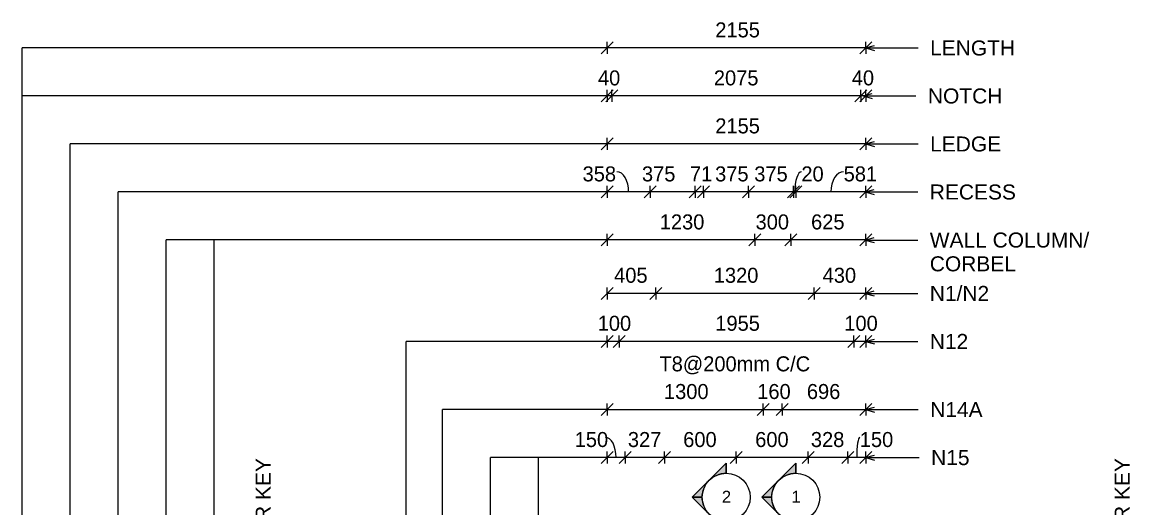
# Model space of a CAD drawing. Header units: millimetres. Extents: x 11044 to 27690, y -2714 to 8859.
# Drawn here: x 11259 to 20492, y 4813 to 8859 of the extents above; entities that cross this region are included whole.
import ezdxf

# ---------------------------------------------------------------- set-up
doc = ezdxf.new("R2010")
doc.units = ezdxf.units.MM
for name, color, linetype, lineweight in [('A-ANNO-DIMS', 211, 'Continuous', 9), ('A-ANNO-DIMS-50', 211, 'Continuous', 9), ('A-DETL-MBND', 5, 'Continuous', 18), ('G-ANNO-SYMB', 111, 'Continuous', 9), ('G-ANNO-TEXT', 231, 'Continuous', 9)]:
    doc.layers.add(name, color=color, linetype=linetype, lineweight=lineweight)
doc.styles.add('Arial', font='arial.ttf', dxfattribs={"height": 100})
doc.styles.add('Arial_1', font='arial.ttf', dxfattribs={"height": 125})
doc.styles.add('Nirmala UI Semilight', font='NirmalaS.ttf', dxfattribs={"height": 125})
doc.dimstyles.new('Arrow_Filled_-_2_5_NI_UI', dxfattribs={"dimscale": 304.8, "dimtxt": 130.920493, "dimasz": 0.328084, "dimexe": 0.164042, "dimexo": 0.0625, "dimgap": 0.164042, "dimtad": 1, "dimdec": 4, "dimzin": 0, "dimdsep": 46, "dimtxsty": 'Nirmala UI Semilight', "dimblk1": 'OBLIQUE', "dimblk2": 'OBLIQUE', "dimsah": 1, "dimcen": 0.09, "dimazin": 0, "dimtfac": 1, "dimtdec": 4, "dimtix": 1, "dimtmove": 0, "dimatfit": 3, "dimfxl": 0.164042, "dimfxlon": 1, "dimtvp": 1, "dimtolj": 1, "dimtzin": 0, "dimarcsym": 2})
doc.dimstyles.new('Arrow_Filled_-_2_5_NI_UI_1', dxfattribs={"dimscale": 304.8, "dimtxt": 130.920493, "dimasz": 0.328084, "dimexe": 0.164042, "dimexo": 0.0625, "dimgap": 0.164042, "dimtad": 1, "dimdec": 4, "dimzin": 0, "dimdsep": 46, "dimtxsty": 'Nirmala UI Semilight', "dimblk1": 'OBLIQUE', "dimblk2": 'OBLIQUE', "dimsah": 1, "dimcen": 0.09, "dimazin": 0, "dimtfac": 1, "dimtdec": 4, "dimtix": 1, "dimtmove": 1, "dimatfit": 3, "dimfxl": 0.164042, "dimfxlon": 1, "dimtvp": 1, "dimtolj": 1, "dimtzin": 0, "dimarcsym": 2})
doc.dimstyles.new('Arrow_Filled_-_2_5_NI_UI_2', dxfattribs={"dimscale": 304.8, "dimtxt": 130.920493, "dimasz": 0.328084, "dimexe": 0.164042, "dimexo": 0.0625, "dimgap": 0.164042, "dimtad": 1, "dimdec": 4, "dimzin": 0, "dimdsep": 46, "dimtxsty": 'Nirmala UI Semilight', "dimblk1": 'OBLIQUE', "dimblk2": 'OBLIQUE', "dimsah": 1, "dimcen": 0.09, "dimazin": 0, "dimtfac": 1, "dimtdec": 4, "dimtix": 1, "dimtmove": 2, "dimatfit": 3, "dimfxl": 0.164042, "dimfxlon": 1, "dimtvp": 1, "dimtolj": 1, "dimtzin": 0, "dimarcsym": 2})

# ---------------------------------------------------------------- blocks, each defined once
blk = doc.blocks.new('Detail View - M_Section Head - Filled SHOP DWG-1002450-Elevation Front')
at = {"layer": 'G-ANNO-SYMB'}
h = blk.add_hatch(color=256, dxfattribs=at)
edge = h.paths.add_edge_path()
edge.add_line((18291, 3755.6), (18373.8, 3755.6))
edge.add_arc((18573.8, 3755.6), 200, 180, 225)
edge.add_line((18432.4, 3614.2), (18291, 3755.6))
h = blk.add_hatch(color=256, dxfattribs=at)
edge = h.paths.add_edge_path()
edge.add_line((18856.7, 3755.6), (18715.2, 3614.2))
edge.add_arc((18573.8, 3755.6), 200, 315, 360)
edge.add_line((18773.8, 3755.6), (18856.7, 3755.6))
h = blk.add_hatch(color=256, dxfattribs=at)
edge = h.paths.add_edge_path()
edge.add_line((18573.8, 3472.8), (18432.4, 3614.2))
edge.add_arc((18573.8, 3755.6), 200, 225, 270)
edge.add_line((18573.8, 3555.6), (18573.8, 3472.8))
h = blk.add_hatch(color=256, dxfattribs=at)
edge = h.paths.add_edge_path()
edge.add_line((18573.8, 3472.8), (18573.8, 3555.6))
edge.add_arc((18573.8, 3755.6), 200, 270, 315)
edge.add_line((18715.2, 3614.2), (18573.8, 3472.8))
for p, q in [((18573.8, 3472.8), (18291, 3755.6)), ((18373.8, 3755.6), (18291, 3755.6)), ((18291, 3755.6), (18432.4, 3614.2)), ((18373.8, 3755.6), (18291, 3755.6)), ((18573.8, 3472.8), (18856.7, 3755.6)), ((18715.2, 3614.2), (18856.7, 3755.6)), ((18773.8, 3755.6), (18856.7, 3755.6)), ((18856.7, 3755.6), (18773.8, 3755.6)), ((18432.4, 3614.2), (18573.8, 3472.8)), ((18573.8, 3472.8), (18715.2, 3614.2)), ((18573.8, 3555.6), (18573.8, 3472.8)), ((18573.8, 3472.8), (18573.8, 3555.6))]:
    blk.add_line(p, q, dxfattribs=at)
for start, end in [(360, 180), (180, 360), (180, 225), (315, 0), (225, 270), (270, 315)]:
    blk.add_arc((18573.8, 3755.6), 200, start, end, dxfattribs=at)
blk = doc.blocks.new('DIMBLOCK5-Elevation Front')
at = {"layer": 'A-ANNO-DIMS-50'}
for p, q in [((18139.8, 5231.2), (18189.8, 5281.2)), ((18139.8, 5231.2), (18139.8, 5281.2)), ((18290.1, 5231.2), (18340.1, 5281.2)), ((18290.1, 5231.2), (18290.1, 5281.2)), ((18139.8, 5231.2), (18089.8, 5181.2)), ((18290.1, 5231.2), (18139.8, 5231.2)), ((18139.8, 5231.2), (18139.8, 5181.2)), ((18290.1, 5231.2), (18240.1, 5181.2)), ((18290.1, 5231.2), (18290.1, 5181.2))]:
    blk.add_line(p, q, dxfattribs=at)
blk.add_ellipse((18240.5, 5231.2), major_axis=(0, 169), ratio=0.151143, start_param=0, end_param=1.570796, dxfattribs=at)
at = {"layer": 'A-ANNO-DIMS-50', "color": 0, "insert": (18240.5, 5444.3), "char_height": 125, "width": 308.496, "attachment_point": 1, "line_spacing_factor": 1.142579, "style": 'Nirmala UI Semilight'}
blk.add_mtext('150', dxfattribs=at)
blk = doc.blocks.new('_Oblique')
at = {"color": 0, "linetype": 'ByBlock', "lineweight": -2}
blk.add_line((-0.5, -0.5), (0.5, 0.5), dxfattribs=at)
blk = doc.blocks.new('DIMBLOCK6-Elevation Front')
at = {"layer": 'A-ANNO-DIMS-50'}
for p, q in [((17811.6, 5231.2), (17861.6, 5281.2)), ((17811.6, 5231.2), (17811.6, 5281.2)), ((18139.8, 5231.2), (18189.8, 5281.2)), ((18139.8, 5231.2), (18139.8, 5281.2)), ((17811.6, 5231.2), (17761.6, 5181.2)), ((18139.8, 5231.2), (17811.6, 5231.2)), ((17811.6, 5231.2), (17811.6, 5181.2)), ((18139.8, 5231.2), (18089.8, 5181.2)), ((18139.8, 5231.2), (18139.8, 5181.2))]:
    blk.add_line(p, q, dxfattribs=at)
at = {"layer": 'A-ANNO-DIMS-50', "color": 0, "insert": (17832.9, 5444.3), "char_height": 125, "width": 342.774, "attachment_point": 1, "line_spacing_factor": 1.142579, "style": 'Nirmala UI Semilight'}
blk.add_mtext('328', dxfattribs=at)
blk = doc.blocks.new('DIMBLOCK7-Elevation Front')
at = {"layer": 'A-ANNO-DIMS-50'}
for p, q in [((17211.6, 5231.2), (17261.6, 5281.2)), ((17211.6, 5231.2), (17211.6, 5281.2)), ((17811.6, 5231.2), (17861.6, 5281.2)), ((17811.6, 5231.2), (17811.6, 5281.2)), ((17211.6, 5231.2), (17161.6, 5181.2)), ((17811.6, 5231.2), (17211.6, 5231.2)), ((17211.6, 5231.2), (17211.6, 5181.2)), ((17811.6, 5231.2), (17761.6, 5181.2)), ((17811.6, 5231.2), (17811.6, 5181.2))]:
    blk.add_line(p, q, dxfattribs=at)
at = {"layer": 'A-ANNO-DIMS-50', "color": 0, "insert": (17368.8, 5444.3), "char_height": 125, "width": 342.774, "attachment_point": 1, "line_spacing_factor": 1.142579, "style": 'Nirmala UI Semilight'}
blk.add_mtext('600', dxfattribs=at)
blk = doc.blocks.new('DIMBLOCK8-Elevation Front')
at = {"layer": 'A-ANNO-DIMS-50'}
for p, q in [((16611.6, 5231.2), (16661.6, 5281.2)), ((16611.6, 5231.2), (16611.6, 5281.2)), ((17211.6, 5231.2), (17261.6, 5281.2)), ((17211.6, 5231.2), (17211.6, 5281.2)), ((16611.6, 5231.2), (16561.6, 5181.2)), ((17211.6, 5231.2), (16611.6, 5231.2)), ((16611.6, 5231.2), (16611.6, 5181.2)), ((17211.6, 5231.2), (17161.6, 5181.2)), ((17211.6, 5231.2), (17211.6, 5181.2))]:
    blk.add_line(p, q, dxfattribs=at)
at = {"layer": 'A-ANNO-DIMS-50', "color": 0, "insert": (16768.8, 5444.3), "char_height": 125, "width": 342.774, "attachment_point": 1, "line_spacing_factor": 1.142579, "style": 'Nirmala UI Semilight'}
blk.add_mtext('600', dxfattribs=at)
blk = doc.blocks.new('DIMBLOCK9-Elevation Front')
at = {"layer": 'A-ANNO-DIMS-50'}
for p, q in [((16284.6, 5231.2), (16334.6, 5281.2)), ((16284.6, 5231.2), (16284.6, 5281.2)), ((16611.6, 5231.2), (16661.6, 5281.2)), ((16611.6, 5231.2), (16611.6, 5281.2)), ((16284.6, 5231.2), (16234.6, 5181.2)), ((16611.6, 5231.2), (16284.6, 5231.2)), ((16284.6, 5231.2), (16284.6, 5181.2)), ((16611.6, 5231.2), (16561.6, 5181.2)), ((16611.6, 5231.2), (16611.6, 5181.2))]:
    blk.add_line(p, q, dxfattribs=at)
at = {"layer": 'A-ANNO-DIMS-50', "color": 0, "insert": (16307.7, 5444.3), "char_height": 125, "width": 337.061, "attachment_point": 1, "line_spacing_factor": 1.142579, "style": 'Nirmala UI Semilight'}
blk.add_mtext('327', dxfattribs=at)
blk = doc.blocks.new('DIMBLOCK10-Elevation Front')
at = {"layer": 'A-ANNO-DIMS-50'}
for p, q in [((16134.6, 5231.2), (16184.6, 5281.2)), ((16134.6, 5231.2), (16134.6, 5281.2)), ((16284.6, 5231.2), (16334.6, 5281.2)), ((16284.6, 5231.2), (16284.6, 5281.2)), ((16134.6, 5231.2), (16084.6, 5181.2)), ((16284.6, 5231.2), (16134.6, 5231.2)), ((16134.6, 5231.2), (16134.6, 5181.2)), ((16284.6, 5231.2), (16234.6, 5181.2)), ((16284.6, 5231.2), (16284.6, 5181.2))]:
    blk.add_line(p, q, dxfattribs=at)
blk.add_ellipse((16121.3, 5231.2), major_axis=(0, 169), ratio=0.522434, start_param=4.712389, end_param=6.283185, dxfattribs=at)
at = {"layer": 'A-ANNO-DIMS-50', "color": 0, "insert": (15864.3, 5444.3), "char_height": 125, "width": 308.496, "attachment_point": 1, "line_spacing_factor": 1.142579, "style": 'Nirmala UI Semilight'}
blk.add_mtext('150', dxfattribs=at)
blk = doc.blocks.new('DIMBLOCK11-Elevation Front')
at = {"layer": 'A-ANNO-DIMS-50'}
for p, q in [((16134.6, 5631.2), (16184.6, 5681.2)), ((16134.6, 5631.2), (16134.6, 5681.2)), ((17434.6, 5631.2), (17484.6, 5681.2)), ((17434.6, 5631.2), (17434.6, 5681.2)), ((16134.6, 5631.2), (16084.6, 5581.2)), ((16134.6, 5631.2), (17434.6, 5631.2)), ((16134.6, 5631.2), (16134.6, 5581.2)), ((17434.6, 5631.2), (17384.6, 5581.2)), ((17434.6, 5631.2), (17434.6, 5581.2))]:
    blk.add_line(p, q, dxfattribs=at)
at = {"layer": 'A-ANNO-DIMS-50', "color": 0, "insert": (16608.5, 5844.3), "char_height": 125, "width": 422.754, "attachment_point": 1, "line_spacing_factor": 1.142579, "style": 'Nirmala UI Semilight'}
blk.add_mtext('1300', dxfattribs=at)
blk = doc.blocks.new('DIMBLOCK12-Elevation Front')
at = {"layer": 'A-ANNO-DIMS-50'}
for p, q in [((17434.6, 5631.2), (17484.6, 5681.2)), ((17434.6, 5631.2), (17434.6, 5681.2)), ((17594.6, 5631.2), (17644.6, 5681.2)), ((17594.6, 5631.2), (17594.6, 5681.2)), ((17434.6, 5631.2), (17384.6, 5581.2)), ((17434.6, 5631.2), (17594.6, 5631.2)), ((17434.6, 5631.2), (17434.6, 5581.2)), ((17594.6, 5631.2), (17544.6, 5581.2)), ((17594.6, 5631.2), (17594.6, 5581.2))]:
    blk.add_line(p, q, dxfattribs=at)
at = {"layer": 'A-ANNO-DIMS-50', "color": 0, "insert": (17386, 5844.3), "char_height": 125, "width": 308.496, "attachment_point": 1, "line_spacing_factor": 1.142579, "style": 'Nirmala UI Semilight'}
blk.add_mtext('160', dxfattribs=at)
blk = doc.blocks.new('DIMBLOCK13-Elevation Front')
at = {"layer": 'A-ANNO-DIMS-50'}
for p, q in [((17594.6, 5631.2), (17644.6, 5681.2)), ((17594.6, 5631.2), (17594.6, 5681.2)), ((18290.1, 5631.2), (18340.1, 5681.2)), ((18290.1, 5631.2), (18290.1, 5681.2)), ((17594.6, 5631.2), (17544.6, 5581.2)), ((17594.6, 5631.2), (18290.1, 5631.2)), ((17594.6, 5631.2), (17594.6, 5581.2)), ((18290.1, 5631.2), (18240.1, 5581.2)), ((18290.1, 5631.2), (18290.1, 5581.2))]:
    blk.add_line(p, q, dxfattribs=at)
at = {"layer": 'A-ANNO-DIMS-50', "color": 0, "insert": (17799.5, 5844.3), "char_height": 125, "width": 342.774, "attachment_point": 1, "line_spacing_factor": 1.142579, "style": 'Nirmala UI Semilight'}
blk.add_mtext('696', dxfattribs=at)
blk = doc.blocks.new('DIMBLOCK22-Elevation Front')
at = {"layer": 'A-ANNO-DIMS-50'}
for p, q in [((18190.1, 6199.8), (18140.1, 6149.8)), ((18190.1, 6199.8), (18240.1, 6249.8)), ((18190.1, 6199.8), (18190.1, 6249.8)), ((18290.1, 6199.8), (18190.1, 6199.8)), ((18190.1, 6199.8), (18190.1, 6149.8)), ((18290.1, 6199.8), (18240.1, 6149.8)), ((18290.1, 6199.8), (18340.1, 6249.8)), ((18290.1, 6199.8), (18290.1, 6249.8)), ((18290.1, 6199.8), (18290.1, 6149.8))]:
    blk.add_line(p, q, dxfattribs=at)
at = {"layer": 'A-ANNO-DIMS-50', "color": 0, "insert": (18111.5, 6412.9), "char_height": 125, "width": 308.496, "attachment_point": 1, "line_spacing_factor": 1.142579, "style": 'Nirmala UI Semilight'}
blk.add_mtext('100', dxfattribs=at)
blk = doc.blocks.new('DIMBLOCK23-Elevation Front')
at = {"layer": 'A-ANNO-DIMS-50'}
for p, q in [((16234.6, 6199.8), (16184.6, 6149.8)), ((16234.6, 6199.8), (16284.6, 6249.8)), ((16234.6, 6199.8), (16234.6, 6249.8)), ((18190.1, 6199.8), (16234.6, 6199.8)), ((16234.6, 6199.8), (16234.6, 6149.8)), ((18190.1, 6199.8), (18140.1, 6149.8)), ((18190.1, 6199.8), (18240.1, 6249.8)), ((18190.1, 6199.8), (18190.1, 6249.8)), ((18190.1, 6199.8), (18190.1, 6149.8))]:
    blk.add_line(p, q, dxfattribs=at)
at = {"layer": 'A-ANNO-DIMS-50', "color": 0, "char_height": 125, "attachment_point": 1, "line_spacing_factor": 1.142579, "style": 'Nirmala UI Semilight'}
for s, insert, width in [('1955', (17036.2, 6412.9), 422.754), ('T8@200mm C/C', (16570.8, 6074.9), 1539.625)]:
    blk.add_mtext(s, dxfattribs=dict(at, insert=insert, width=width))
blk = doc.blocks.new('DIMBLOCK24-Elevation Front')
at = {"layer": 'A-ANNO-DIMS-50'}
for p, q in [((16134.6, 6199.8), (16084.6, 6149.8)), ((16134.6, 6199.8), (16184.6, 6249.8)), ((16134.6, 6199.8), (16134.6, 6249.8)), ((16234.6, 6199.8), (16134.6, 6199.8)), ((16134.6, 6199.8), (16134.6, 6149.8)), ((16234.6, 6199.8), (16184.6, 6149.8)), ((16234.6, 6199.8), (16284.6, 6249.8)), ((16234.6, 6199.8), (16234.6, 6249.8)), ((16234.6, 6199.8), (16234.6, 6149.8))]:
    blk.add_line(p, q, dxfattribs=at)
at = {"layer": 'A-ANNO-DIMS-50', "color": 0, "insert": (16056.1, 6412.9), "char_height": 125, "width": 308.496, "attachment_point": 1, "line_spacing_factor": 1.142579, "style": 'Nirmala UI Semilight'}
blk.add_mtext('100', dxfattribs=at)
blk = doc.blocks.new('DIMBLOCK26-Elevation Front')
at = {"layer": 'A-ANNO-DIMS-50'}
for p, q in [((17860.1, 6599.8), (17910.1, 6649.8)), ((17860.1, 6599.8), (17860.1, 6649.8)), ((18290.1, 6599.8), (18340.1, 6649.8)), ((18290.1, 6599.8), (18290.1, 6649.8)), ((17860.1, 6599.8), (17810.1, 6549.8)), ((18290.1, 6599.8), (17860.1, 6599.8)), ((17860.1, 6599.8), (17860.1, 6549.8)), ((18290.1, 6599.8), (18240.1, 6549.8)), ((18290.1, 6599.8), (18290.1, 6549.8))]:
    blk.add_line(p, q, dxfattribs=at)
at = {"layer": 'A-ANNO-DIMS-50', "color": 0, "insert": (17931.1, 6812.9), "char_height": 125, "width": 345.63, "attachment_point": 1, "line_spacing_factor": 1.142579, "style": 'Nirmala UI Semilight'}
blk.add_mtext('430', dxfattribs=at)
blk = doc.blocks.new('DIMBLOCK27-Elevation Front')
at = {"layer": 'A-ANNO-DIMS-50'}
for p, q in [((16539.6, 6599.8), (16589.6, 6649.8)), ((16539.6, 6599.8), (16539.6, 6649.8)), ((17860.1, 6599.8), (17910.1, 6649.8)), ((17860.1, 6599.8), (17860.1, 6649.8)), ((16539.6, 6599.8), (16489.6, 6549.8)), ((17860.1, 6599.8), (16539.6, 6599.8)), ((16539.6, 6599.8), (16539.6, 6549.8)), ((17860.1, 6599.8), (17810.1, 6549.8)), ((17860.1, 6599.8), (17860.1, 6549.8))]:
    blk.add_line(p, q, dxfattribs=at)
at = {"layer": 'A-ANNO-DIMS-50', "color": 0, "insert": (17023.7, 6812.9), "char_height": 125, "width": 422.754, "attachment_point": 1, "line_spacing_factor": 1.142579, "style": 'Nirmala UI Semilight'}
blk.add_mtext('1320', dxfattribs=at)
blk = doc.blocks.new('DIMBLOCK28-Elevation Front')
at = {"layer": 'A-ANNO-DIMS-50'}
for p, q in [((16134.6, 6599.8), (16184.6, 6649.8)), ((16134.6, 6599.8), (16134.6, 6649.8)), ((16539.6, 6599.8), (16589.6, 6649.8)), ((16539.6, 6599.8), (16539.6, 6649.8)), ((16134.6, 6599.8), (16084.6, 6549.8)), ((16539.6, 6599.8), (16134.6, 6599.8)), ((16134.6, 6599.8), (16134.6, 6549.8)), ((16539.6, 6599.8), (16489.6, 6549.8)), ((16539.6, 6599.8), (16539.6, 6549.8))]:
    blk.add_line(p, q, dxfattribs=at)
at = {"layer": 'A-ANNO-DIMS-50', "color": 0, "insert": (16193.1, 6812.9), "char_height": 125, "width": 345.63, "attachment_point": 1, "line_spacing_factor": 1.142579, "style": 'Nirmala UI Semilight'}
blk.add_mtext('405', dxfattribs=at)
blk = doc.blocks.new('DIMBLOCK29-Elevation Front')
at = {"layer": 'A-ANNO-DIMS-50'}
for p, q in [((17664.8, 7044.5), (17614.8, 6994.5)), ((17664.8, 7044.5), (17714.8, 7094.5)), ((17664.8, 7044.5), (17664.8, 7094.5)), ((18290.1, 7044.5), (17664.8, 7044.5)), ((17664.8, 7044.5), (17664.8, 6994.5)), ((18290.1, 7044.5), (18240.1, 6994.5)), ((18290.1, 7044.5), (18340.1, 7094.5)), ((18290.1, 7044.5), (18290.1, 7094.5)), ((18290.1, 7044.5), (18290.1, 6994.5))]:
    blk.add_line(p, q, dxfattribs=at)
at = {"layer": 'A-ANNO-DIMS-50', "color": 0, "insert": (17834.6, 7257.6), "char_height": 125, "width": 342.774, "attachment_point": 1, "line_spacing_factor": 1.142579, "style": 'Nirmala UI Semilight'}
blk.add_mtext('625', dxfattribs=at)
blk = doc.blocks.new('DIMBLOCK30-Elevation Front')
at = {"layer": 'A-ANNO-DIMS-50'}
for p, q in [((17364.6, 7044.5), (17314.6, 6994.5)), ((17364.6, 7044.5), (17414.6, 7094.5)), ((17364.6, 7044.5), (17364.6, 7094.5)), ((17664.8, 7044.5), (17364.6, 7044.5)), ((17364.6, 7044.5), (17364.6, 6994.5)), ((17664.8, 7044.5), (17614.8, 6994.5)), ((17664.8, 7044.5), (17714.8, 7094.5)), ((17664.8, 7044.5), (17664.8, 7094.5)), ((17664.8, 7044.5), (17664.8, 6994.5))]:
    blk.add_line(p, q, dxfattribs=at)
at = {"layer": 'A-ANNO-DIMS-50', "color": 0, "insert": (17371.9, 7257.6), "char_height": 125, "width": 342.774, "attachment_point": 1, "line_spacing_factor": 1.142579, "style": 'Nirmala UI Semilight'}
blk.add_mtext('300', dxfattribs=at)
blk = doc.blocks.new('DIMBLOCK31-Elevation Front')
at = {"layer": 'A-ANNO-DIMS-50'}
for p, q in [((16134.6, 7044.5), (16084.6, 6994.5)), ((16134.6, 7044.5), (16184.6, 7094.5)), ((16134.6, 7044.5), (16134.6, 7094.5)), ((17364.6, 7044.5), (16134.6, 7044.5)), ((16134.6, 7044.5), (16134.6, 6994.5)), ((17364.6, 7044.5), (17314.6, 6994.5)), ((17364.6, 7044.5), (17414.6, 7094.5)), ((17364.6, 7044.5), (17364.6, 7094.5)), ((17364.6, 7044.5), (17364.6, 6994.5))]:
    blk.add_line(p, q, dxfattribs=at)
at = {"layer": 'A-ANNO-DIMS-50', "color": 0, "insert": (16573.5, 7257.6), "char_height": 125, "width": 422.754, "attachment_point": 1, "line_spacing_factor": 1.142579, "style": 'Nirmala UI Semilight'}
blk.add_mtext('1230', dxfattribs=at)
blk = doc.blocks.new('DIMBLOCK32-Elevation Front')
at = {"layer": 'A-ANNO-DIMS-50'}
for p, q in [((17708.7, 7444.5), (17758.7, 7494.5)), ((17708.7, 7444.5), (17708.7, 7494.5)), ((18290.1, 7444.5), (18340.1, 7494.5)), ((18290.1, 7444.5), (18290.1, 7494.5)), ((17708.7, 7444.5), (17658.7, 7394.5)), ((18290.1, 7444.5), (17708.7, 7444.5)), ((17708.7, 7444.5), (17708.7, 7394.5)), ((18290.1, 7444.5), (18240.1, 7394.5)), ((18290.1, 7444.5), (18290.1, 7394.5))]:
    blk.add_line(p, q, dxfattribs=at)
blk.add_ellipse((18106.2, 7444.5), major_axis=(0, 169), ratio=0.631945, start_param=0, end_param=1.570796, dxfattribs=at)
at = {"layer": 'A-ANNO-DIMS-50', "color": 0, "insert": (18106.2, 7657.6), "char_height": 125, "width": 308.496, "attachment_point": 1, "line_spacing_factor": 1.142579, "style": 'Nirmala UI Semilight'}
blk.add_mtext('581', dxfattribs=at)
blk = doc.blocks.new('DIMBLOCK33-Elevation Front')
at = {"layer": 'A-ANNO-DIMS-50'}
for p, q in [((17689.1, 7444.5), (17739.1, 7494.5)), ((17689.1, 7444.5), (17689.1, 7494.5)), ((17708.7, 7444.5), (17758.7, 7494.5)), ((17708.7, 7444.5), (17708.7, 7494.5)), ((17689.1, 7444.5), (17639.1, 7394.5)), ((17708.7, 7444.5), (17658.7, 7394.5)), ((17708.7, 7444.5), (17689.1, 7444.5)), ((17689.1, 7444.5), (17689.1, 7394.5)), ((17708.7, 7444.5), (17708.7, 7394.5))]:
    blk.add_line(p, q, dxfattribs=at)
blk.add_ellipse((17753.7, 7444.5), major_axis=(0, 169), ratio=0.324492, start_param=0, end_param=1.570796, dxfattribs=at)
at = {"layer": 'A-ANNO-DIMS-50', "color": 0, "insert": (17753.7, 7657.6), "char_height": 125, "width": 228.516, "attachment_point": 1, "line_spacing_factor": 1.142579, "style": 'Nirmala UI Semilight'}
blk.add_mtext('20', dxfattribs=at)
blk = doc.blocks.new('DIMBLOCK34-Elevation Front')
at = {"layer": 'A-ANNO-DIMS-50'}
for p, q in [((17314.1, 7444.5), (17364.1, 7494.5)), ((17314.1, 7444.5), (17314.1, 7494.5)), ((17689.1, 7444.5), (17739.1, 7494.5)), ((17689.1, 7444.5), (17689.1, 7494.5)), ((17314.1, 7444.5), (17264.1, 7394.5)), ((17689.1, 7444.5), (17314.1, 7444.5)), ((17314.1, 7444.5), (17314.1, 7394.5)), ((17689.1, 7444.5), (17639.1, 7394.5)), ((17689.1, 7444.5), (17689.1, 7394.5))]:
    blk.add_line(p, q, dxfattribs=at)
at = {"layer": 'A-ANNO-DIMS-50', "color": 0, "insert": (17361.1, 7657.6), "char_height": 125, "width": 337.061, "attachment_point": 1, "line_spacing_factor": 1.142579, "style": 'Nirmala UI Semilight'}
blk.add_mtext('375', dxfattribs=at)
blk = doc.blocks.new('DIMBLOCK35-Elevation Front')
at = {"layer": 'A-ANNO-DIMS-50'}
for p, q in [((16939.1, 7444.5), (16989.1, 7494.5)), ((16939.1, 7444.5), (16939.1, 7494.5)), ((17314.1, 7444.5), (17364.1, 7494.5)), ((17314.1, 7444.5), (17314.1, 7494.5)), ((16939.1, 7444.5), (16889.1, 7394.5)), ((17314.1, 7444.5), (16939.1, 7444.5)), ((16939.1, 7444.5), (16939.1, 7394.5)), ((17314.1, 7444.5), (17264.1, 7394.5)), ((17314.1, 7444.5), (17314.1, 7394.5))]:
    blk.add_line(p, q, dxfattribs=at)
at = {"layer": 'A-ANNO-DIMS-50', "color": 0, "insert": (17034.8, 7657.6), "char_height": 125, "width": 337.061, "attachment_point": 1, "line_spacing_factor": 1.142579, "style": 'Nirmala UI Semilight'}
blk.add_mtext('375', dxfattribs=at)
blk = doc.blocks.new('DIMBLOCK36-Elevation Front')
at = {"layer": 'A-ANNO-DIMS-50'}
for p, q in [((16868, 7444.5), (16918, 7494.5)), ((16868, 7444.5), (16868, 7494.5)), ((16939.1, 7444.5), (16989.1, 7494.5)), ((16939.1, 7444.5), (16939.1, 7494.5)), ((16868, 7444.5), (16818, 7394.5)), ((16939.1, 7444.5), (16868, 7444.5)), ((16868, 7444.5), (16868, 7394.5)), ((16939.1, 7444.5), (16889.1, 7394.5)), ((16939.1, 7444.5), (16939.1, 7394.5))]:
    blk.add_line(p, q, dxfattribs=at)
at = {"layer": 'A-ANNO-DIMS-50', "color": 0, "insert": (16825, 7657.6), "char_height": 125, "width": 188.526, "attachment_point": 1, "line_spacing_factor": 1.142579, "style": 'Nirmala UI Semilight'}
blk.add_mtext('71', dxfattribs=at)
blk = doc.blocks.new('DIMBLOCK37-Elevation Front')
at = {"layer": 'A-ANNO-DIMS-50'}
for p, q in [((16493, 7444.5), (16543, 7494.5)), ((16493, 7444.5), (16493, 7494.5)), ((16868, 7444.5), (16918, 7494.5)), ((16868, 7444.5), (16868, 7494.5)), ((16493, 7444.5), (16443, 7394.5)), ((16868, 7444.5), (16493, 7444.5)), ((16493, 7444.5), (16493, 7394.5)), ((16868, 7444.5), (16818, 7394.5)), ((16868, 7444.5), (16868, 7394.5))]:
    blk.add_line(p, q, dxfattribs=at)
at = {"layer": 'A-ANNO-DIMS-50', "color": 0, "insert": (16425, 7657.6), "char_height": 125, "width": 337.061, "attachment_point": 1, "line_spacing_factor": 1.142579, "style": 'Nirmala UI Semilight'}
blk.add_mtext('375', dxfattribs=at)
blk = doc.blocks.new('DIMBLOCK38-Elevation Front')
at = {"layer": 'A-ANNO-DIMS-50'}
for p, q in [((16134.6, 7444.5), (16184.6, 7494.5)), ((16134.6, 7444.5), (16134.6, 7494.5)), ((16493, 7444.5), (16543, 7494.5)), ((16493, 7444.5), (16493, 7494.5)), ((16134.6, 7444.5), (16084.6, 7394.5)), ((16493, 7444.5), (16134.6, 7444.5)), ((16134.6, 7444.5), (16134.6, 7394.5)), ((16493, 7444.5), (16443, 7394.5)), ((16493, 7444.5), (16493, 7394.5))]:
    blk.add_line(p, q, dxfattribs=at)
blk.add_ellipse((16215.9, 7444.5), major_axis=(0, 169), ratio=0.579661, start_param=4.712389, end_param=6.283185, dxfattribs=at)
at = {"layer": 'A-ANNO-DIMS-50', "color": 0, "insert": (15930.2, 7657.6), "char_height": 125, "width": 342.774, "attachment_point": 1, "line_spacing_factor": 1.142579, "style": 'Nirmala UI Semilight'}
blk.add_mtext('358', dxfattribs=at)
blk = doc.blocks.new('DIMBLOCK39-Elevation Front')
at = {"layer": 'A-ANNO-DIMS-50'}
for p, q in [((18250.1, 8244.5), (18200.1, 8194.5)), ((18290.1, 8244.5), (18240.1, 8194.5)), ((18250.1, 8244.5), (18300.1, 8294.5)), ((18250.1, 8244.5), (18250.1, 8294.5)), ((18290.1, 8244.5), (18250.1, 8244.5)), ((18250.1, 8244.5), (18250.1, 8194.5)), ((18290.1, 8244.5), (18340.1, 8294.5)), ((18290.1, 8244.5), (18290.1, 8294.5)), ((18290.1, 8244.5), (18290.1, 8194.5))]:
    blk.add_line(p, q, dxfattribs=at)
at = {"layer": 'A-ANNO-DIMS-50', "color": 0, "insert": (18173.7, 8457.6), "char_height": 125, "width": 231.372, "attachment_point": 1, "line_spacing_factor": 1.142579, "style": 'Nirmala UI Semilight'}
blk.add_mtext('40', dxfattribs=at)
blk = doc.blocks.new('DIMBLOCK40-Elevation Front')
at = {"layer": 'A-ANNO-DIMS-50'}
for p, q in [((16174.6, 8244.5), (16124.6, 8194.5)), ((16174.6, 8244.5), (16224.6, 8294.5)), ((16174.6, 8244.5), (16174.6, 8294.5)), ((18250.1, 8244.5), (16174.6, 8244.5)), ((16174.6, 8244.5), (16174.6, 8194.5)), ((18250.1, 8244.5), (18200.1, 8194.5)), ((18250.1, 8244.5), (18300.1, 8294.5)), ((18250.1, 8244.5), (18250.1, 8294.5)), ((18250.1, 8244.5), (18250.1, 8194.5))]:
    blk.add_line(p, q, dxfattribs=at)
at = {"layer": 'A-ANNO-DIMS-50', "color": 0, "insert": (17024.3, 8457.6), "char_height": 125, "width": 451.319, "attachment_point": 1, "line_spacing_factor": 1.142579, "style": 'Nirmala UI Semilight'}
blk.add_mtext('2075', dxfattribs=at)
blk = doc.blocks.new('DIMBLOCK41-Elevation Front')
at = {"layer": 'A-ANNO-DIMS-50'}
for p, q in [((16134.6, 8244.5), (16084.6, 8194.5)), ((16174.6, 8244.5), (16124.6, 8194.5)), ((16134.6, 8244.5), (16184.6, 8294.5)), ((16134.6, 8244.5), (16134.6, 8294.5)), ((16174.6, 8244.5), (16134.6, 8244.5)), ((16134.6, 8244.5), (16134.6, 8194.5)), ((16174.6, 8244.5), (16224.6, 8294.5)), ((16174.6, 8244.5), (16174.6, 8294.5)), ((16174.6, 8244.5), (16174.6, 8194.5))]:
    blk.add_line(p, q, dxfattribs=at)
at = {"layer": 'A-ANNO-DIMS-50', "color": 0, "insert": (16058.2, 8457.6), "char_height": 125, "width": 231.372, "attachment_point": 1, "line_spacing_factor": 1.142579, "style": 'Nirmala UI Semilight'}
blk.add_mtext('40', dxfattribs=at)
blk = doc.blocks.new('DIMBLOCK42-Elevation Front')
at = {"layer": 'A-ANNO-DIMS-50'}
for p, q in [((16134.6, 7844.5), (16184.6, 7894.5)), ((16134.6, 7844.5), (16134.6, 7894.5)), ((18290.1, 7844.5), (18340.1, 7894.5)), ((18290.1, 7844.5), (18290.1, 7894.5)), ((16134.6, 7844.5), (16084.6, 7794.5)), ((18290.1, 7844.5), (16134.6, 7844.5)), ((16134.6, 7844.5), (16134.6, 7794.5)), ((18290.1, 7844.5), (18240.1, 7794.5)), ((18290.1, 7844.5), (18290.1, 7794.5))]:
    blk.add_line(p, q, dxfattribs=at)
at = {"layer": 'A-ANNO-DIMS-50', "color": 0, "insert": (17036.2, 8057.6), "char_height": 125, "width": 422.754, "attachment_point": 1, "line_spacing_factor": 1.142579, "style": 'Nirmala UI Semilight'}
blk.add_mtext('2155', dxfattribs=at)
blk = doc.blocks.new('DIMBLOCK76-Elevation Front')
at = {"layer": 'A-ANNO-DIMS-50'}
for p, q in [((16134.6, 8644.5), (16184.6, 8694.5)), ((16134.6, 8644.5), (16134.6, 8694.5)), ((18290.1, 8644.5), (18340.1, 8694.5)), ((18290.1, 8644.5), (18290.1, 8694.5)), ((16134.6, 8644.5), (16084.6, 8594.5)), ((18290.1, 8644.5), (16134.6, 8644.5)), ((16134.6, 8644.5), (16134.6, 8594.5)), ((18290.1, 8644.5), (18240.1, 8594.5)), ((18290.1, 8644.5), (18290.1, 8594.5))]:
    blk.add_line(p, q, dxfattribs=at)
at = {"layer": 'A-ANNO-DIMS-50', "color": 0, "insert": (17036.2, 8857.6), "char_height": 125, "width": 422.754, "attachment_point": 1, "line_spacing_factor": 1.142579, "style": 'Nirmala UI Semilight'}
blk.add_mtext('2155', dxfattribs=at)

msp = doc.modelspace()

# ---------------------------------------------------------------- linework, layer by layer
at = {"layer": 'A-DETL-MBND'}
for p, q in [((11259.08597, 3700), (11259.08597, 8644.5084)), ((16134.63777, 8644.5084), (11259.08597, 8644.5084)), ((16134.63777, 8244.5084), (11259.08597, 8244.5084)), ((11659.08597, 3700), (11659.08597, 7844.5084)), ((16134.63777, 7844.5084), (11659.08597, 7844.5084)), ((12059.08597, 3700), (12059.08597, 7444.5084)), ((16134.63777, 7444.5084), (12059.08597, 7444.5084)), ((12459.08597, 3700), (12459.08597, 7044.5084)), ((16134.63777, 7044.5084), (12459.08597, 7044.5084)), ((12859.08597, 3700), (12859.08597, 7044.5084)), ((14459.08597, 3700), (14459.08597, 6199.83816)), ((16134.63777, 6199.83816), (14459.08597, 6199.83816)), ((14761.63616, 3700), (14761.63616, 5631.16728)), ((16134.63777, 5631.16728), (14761.63616, 5631.16728)), ((15161.63616, 4720), (15161.63616, 5231.16728)), ((16134.63777, 5231.16728), (15161.63616, 5231.16728)), ((15561.63616, 4720), (15561.63616, 5231.16728))]:
    msp.add_line(p, q, dxfattribs=at)
at = {"layer": 'G-ANNO-TEXT', "color": 7}
for p, q in [((18287.9678, 8644.2806), (18362.96759, 8664.37757)), ((18287.9678, 8644.2806), (18726.81306, 8644.28519)), ((18287.9678, 8644.2806), (18362.96801, 8624.1852)), ((18269.61511, 8244.51498), (18344.6149, 8264.61195)), ((18269.61511, 8244.51498), (18708.46037, 8244.51956)), ((18269.61511, 8244.51498), (18344.61532, 8224.41957)), ((18287.9678, 7844.2806), (18362.96759, 7864.37757)), ((18287.9678, 7844.2806), (18726.81306, 7844.28519)), ((18287.9678, 7844.2806), (18362.96801, 7824.1852)), ((18285.16366, 7444.2806), (18360.16345, 7464.37757)), ((18285.16366, 7444.2806), (18724.00892, 7444.28519)), ((18285.16366, 7444.2806), (18360.16387, 7424.1852)), ((18285.16783, 7044.2806), (18360.16762, 7064.37757)), ((18285.16783, 7044.2806), (18724.0131, 7044.28519)), ((18285.16783, 7044.2806), (18360.16804, 7024.1852)), ((18285.17201, 6599.2806), (18360.1718, 6619.37757)), ((18285.17201, 6599.2806), (18724.01775, 6599.28519)), ((18285.17201, 6599.2806), (18360.17222, 6579.1852)), ((18289.5583, 6199.28065), (18364.55809, 6219.37762)), ((18289.5583, 6199.28065), (18724.02611, 6199.28519)), ((18289.5583, 6199.28065), (18364.55851, 6179.18524)), ((18288.7156, 5631.16549), (18363.71539, 5651.26246)), ((18288.7156, 5631.16549), (18727.56133, 5631.17007)), ((18288.7156, 5631.16549), (18363.71581, 5611.07008)), ((18289.5615, 5231.16542), (18364.56129, 5251.26239)), ((18289.5615, 5231.16542), (18735.06551, 5231.17007)), ((18289.5615, 5231.16542), (18364.56171, 5211.07001))]:
    msp.add_line(p, q, dxfattribs=at)

# ---------------------------------------------------------------- block references
at = {"layer": 'G-ANNO-SYMB', "extrusion": (0, 0, -1), "rotation": 90.00000000000038}
for p in [(-13371.65363, -13672.52861), (-13951.65363, -13672.52861)]:
    msp.add_blockref('Detail View - M_Section Head - Filled SHOP DWG-1002450-Elevation Front', p, dxfattribs=at)

# ---------------------------------------------------------------- texts
at = {"layer": 'G-ANNO-SYMB', "char_height": 100, "width": 96.2025, "attachment_point": 1, "style": 'Arial'}
for s, insert in [('2', (17090.55816, 4955.11769)), ('1', (17670.55816, 4955.11769))]:
    msp.add_mtext(s, dxfattribs=dict(at, insert=insert))
at = {"layer": 'G-ANNO-TEXT', "color": 7, "char_height": 125, "attachment_point": 1, "style": 'Arial_1'}
for s, insert, width, rotation in [('LENGTH', (18826.81241, 8706.78623), 857.805625, 0.000598648), ('NOTCH', (18808.45972, 8307.02061), 753.58625, 0.000598648), ('LEDGE', (18826.81241, 7906.78623), 713.501875, 0.000598648), ('RECESS', (18824.00827, 7506.78623), 865.8225, 0.000598648), ('WALL COLUMN/', (18824.01245, 7106.78623), 1611.391875, 0.000598648), ('CORBEL', (18824.01452, 6908.34873), 865.8225, 0.000598648), ('N1/N2', (18824.0171, 6661.78623), 597.2571875, 0.000598648), ('N12', (18824.02545, 6261.78623), 384.81, 0.000598648), ('N14A', (18827.56068, 5693.67112), 525.1053125, 0.000598648), ('N15', (18835.06486, 5293.67112), 384.81, 0.000598648), ('SHEAR KEY', (13204.75703, 4227.50829), 1206.5396875, 90), ('SHEAR KEY', (20364.75703, 4227.50829), 1206.5396875, 90)]:
    msp.add_mtext(s, dxfattribs=dict(at, insert=insert, width=width, rotation=rotation))

# ---------------------------------------------------------------- dimensions: what is measured, and where the dimension line sits
at = {"layer": 'A-ANNO-DIMS'}
for base, p1, p2, override, picture, middle in [((16134.63777, 8644.5084), (18290.0695, 8594.5084), (16134.63777, 8594.5084), {"dimpost": '<>', "dimfxl": 2155.431731}, 'DIMBLOCK76-Elevation Front', (17212.35363, 8759.44912)), ((16134.63777, 8244.5084), (16174.63777, 8194.5084), (16134.63777, 8194.5084), {"dimpost": '<>', "dimfxl": 40}, 'DIMBLOCK41-Elevation Front', (16154.63777, 8359.10045)), ((16174.63777, 8244.5084), (18250.0695, 8194.5084), (16174.63777, 8194.5084), {"dimpost": '<>', "dimfxl": 2075.431731}, 'DIMBLOCK40-Elevation Front', (17212.35363, 8359.10045)), ((18250.0695, 8244.5084), (18290.0695, 8194.5084), (18250.0695, 8194.5084), {"dimpost": '<>', "dimfxl": 40}, 'DIMBLOCK39-Elevation Front', (18270.0695, 8359.10045)), ((16134.63777, 7844.5084), (18290.0695, 7794.5084), (16134.63777, 7794.5084), {"dimpost": '<>', "dimfxl": 2155.431731}, 'DIMBLOCK42-Elevation Front', (17212.35363, 7959.44912)), ((16868.04944, 7444.5084), (16939.07887, 7394.5084), (16868.04944, 7394.5084), {"dimpost": '<>', "dimfxl": 71.029428}, 'DIMBLOCK36-Elevation Front', (16903.56415, 7558.4031)), ((17314.07887, 7444.5084), (17689.07887, 7394.5084), (17314.07887, 7394.5084), {"dimpost": '<>', "dimfxl": 375}, 'DIMBLOCK34-Elevation Front', (17501.57887, 7559.14403)), ((16134.63777, 7044.5084), (17364.5695, 6994.5084), (16134.63777, 6994.5084), {"dimpost": '<>', "dimfxl": 1229.931731}, 'DIMBLOCK31-Elevation Front', (16749.60363, 7159.49271)), ((17364.5695, 7044.5084), (17664.78521, 6994.5084), (17364.5695, 6994.5084), {"dimpost": '<>', "dimfxl": 300.215714}, 'DIMBLOCK30-Elevation Front', (17514.67735, 7159.14403)), ((17664.78521, 7044.5084), (18290.0695, 6994.5084), (17664.78521, 6994.5084), {"dimpost": '<>', "dimfxl": 625.284286}, 'DIMBLOCK29-Elevation Front', (17977.42735, 7159.14403)), ((16134.637767, 6599.83816), (16539.635724, 6549.83816), (16134.637767, 6549.83816), {"dimpost": '<>', "dimfxl": 404.997957}, 'DIMBLOCK28-Elevation Front', (16337.136746, 6714.43021)), ((16539.63572, 6599.83816), (17860.07154, 6549.83816), (16539.63572, 6549.83816), {"dimpost": '<>', "dimfxl": 1320.435817}, 'DIMBLOCK27-Elevation Front', (17199.85363, 6714.82247)), ((17860.07154, 6599.83816), (18290.0695, 6549.83816), (17860.07154, 6549.83816), {"dimpost": '<>', "dimfxl": 429.997957}, 'DIMBLOCK26-Elevation Front', (18075.07052, 6714.47379)), ((16134.637767, 6199.83816), (16234.635724, 6149.83816), (16134.637767, 6149.83816), {"dimpost": '<>', "dimfxl": 99.997957}, 'DIMBLOCK24-Elevation Front', (16184.636746, 6314.778885)), ((18190.0695, 6199.83816), (18290.0695, 6149.83816), (18190.0695, 6149.83816), {"dimpost": '<>', "dimfxl": 100}, 'DIMBLOCK22-Elevation Front', (18240.0695, 6314.77889)), ((17434.5695, 5631.16728), (16134.63777, 5581.16728), (17434.5695, 5581.16728), {"dimpost": '<>', "dimfxl": 1299.931731}, 'DIMBLOCK11-Elevation Front', (16784.60363, 5746.15159)), ((17594.5695, 5631.16728), (17434.5695, 5581.16728), (17594.5695, 5581.16728), {"dimpost": '<>', "dimfxl": 160}, 'DIMBLOCK12-Elevation Front', (17514.5695, 5746.15159)), ((18290.0695, 5631.16728), (17594.5695, 5581.16728), (18290.0695, 5581.16728), {"dimpost": '<>', "dimfxl": 695.5}, 'DIMBLOCK13-Elevation Front', (17942.3195, 5745.80292)), ((16284.63572, 5231.16728), (16611.63572, 5181.16728), (16284.63572, 5181.16728), {"dimpost": '<>', "dimfxl": 327}, 'DIMBLOCK9-Elevation Front', (16448.13572, 5345.80292)), ((16611.63572, 5231.16728), (17211.63572, 5181.16728), (16611.63572, 5181.16728), {"dimpost": '<>', "dimfxl": 600}, 'DIMBLOCK8-Elevation Front', (16911.63572, 5345.80292)), ((17211.63572, 5231.16728), (17811.63572, 5181.16728), (17211.63572, 5181.16728), {"dimpost": '<>', "dimfxl": 600}, 'DIMBLOCK7-Elevation Front', (17511.63572, 5345.80292)), ((17811.63572, 5231.16728), (18139.79606, 5181.16728), (17811.63572, 5181.16728), {"dimpost": '<>', "dimfxl": 328.160336}, 'DIMBLOCK6-Elevation Front', (17975.71589, 5345.80292))]:
    dim = msp.add_linear_dim(base=base, p1=p1, p2=p2, dimstyle='Arrow_Filled_-_2_5_NI_UI', override=override, dxfattribs=at)
    dim.commit()
    dim.dimension.update_dxf_attribs({"geometry": picture, "text_midpoint": middle})
for base, p1, p2, dimstyle, override, picture, middle in [((16134.63777, 7444.5084), (16493.04944, 7394.5084), (16134.63777, 7394.5084), 'Arrow_Filled_-_2_5_NI_UI_1', {"dimpost": '<>', "dimfxl": 358.41167}, 'DIMBLOCK38-Elevation Front', (16101.61225, 7574.26102)), ((16493.04944, 7444.5084), (16868.04944, 7394.5084), (16493.04944, 7394.5084), 'Arrow_Filled_-_2_5_NI_UI_2', {"dimpost": '<>', "dimfxl": 375}, 'DIMBLOCK37-Elevation Front', (16593.50066, 7574.26102)), ((16939.07887, 7444.5084), (17314.07887, 7394.5084), (16939.07887, 7394.5084), 'Arrow_Filled_-_2_5_NI_UI_2', {"dimpost": '<>', "dimfxl": 375}, 'DIMBLOCK35-Elevation Front', (17203.32614, 7574.26102)), ((17689.078865, 7444.508395), (17708.689721, 7394.508395), (17689.078865, 7394.508395), 'Arrow_Filled_-_2_5_NI_UI_1', {"dimpost": '<>', "dimfxl": 19.610856}, 'DIMBLOCK33-Elevation Front', (17867.98731, 7574.261024)), ((17708.68972, 7444.5084), (18290.0695, 7394.5084), (17708.68972, 7394.5084), 'Arrow_Filled_-_2_5_NI_UI_1', {"dimpost": '<>', "dimfxl": 581.379777}, 'DIMBLOCK32-Elevation Front', (18260.43824, 7574.26102)), ((16134.637767, 5231.167284), (16284.635724, 5181.167284), (16134.637767, 5181.167284), 'Arrow_Filled_-_2_5_NI_UI_1', {"dimpost": '<>', "dimfxl": 149.997957}, 'DIMBLOCK10-Elevation Front', (16018.50353, 5360.919913)), ((18139.79606, 5231.16728), (18290.0695, 5181.16728), (18139.79606, 5181.16728), 'Arrow_Filled_-_2_5_NI_UI_1', {"dimpost": '<>', "dimfxl": 150.273437}, 'DIMBLOCK5-Elevation Front', (18394.72696, 5360.91991))]:
    dim = msp.add_linear_dim(base=base, p1=p1, p2=p2, dimstyle=dimstyle, override=override, dxfattribs=at)
    dim.commit()
    dim.dimension.update_dxf_attribs({"geometry": picture, "text_midpoint": middle, "dimtype": 160})
dim = msp.add_linear_dim(base=(16234.63572, 6199.83816), p1=(18190.0695, 6149.83816), p2=(16234.63572, 6149.83816), text='<>\\XT8@200mm C/C', dimstyle='Arrow_Filled_-_2_5_NI_UI', override={"dimpost": '<>', "dimfxl": 1955.433774}, dxfattribs=at)
dim.commit()
dim.dimension.update_dxf_attribs({"geometry": 'DIMBLOCK23-Elevation Front', "text_midpoint": (17212.35261, 6199.83816)})

doc.saveas('drawing.dxf')
